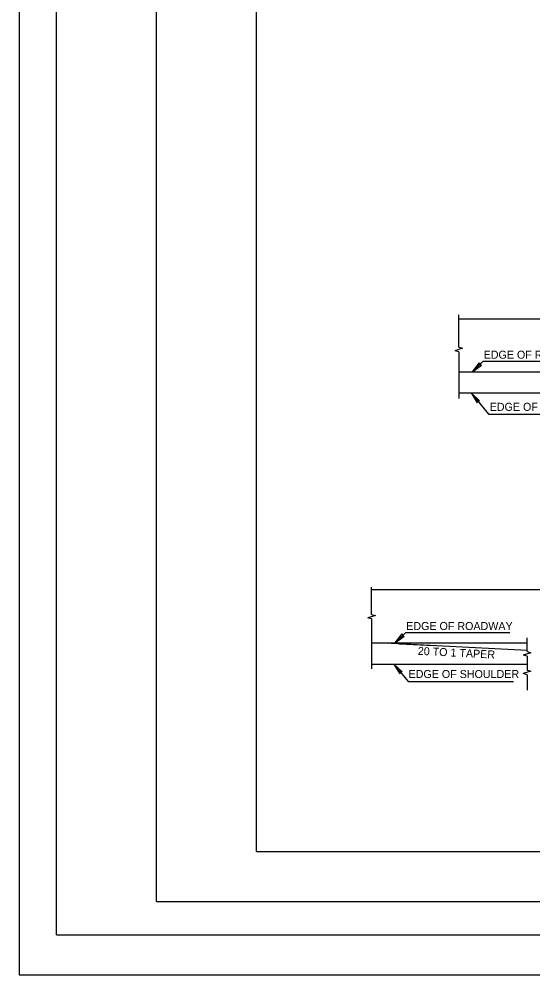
# Model space of a CAD drawing. Extents: x 476 to 850, y 297 to 585.
# Drawn here: x 476.2 to 553.3, y 296.8 to 440.1 of the extents above; entities that cross this region are included whole.
import ezdxf

# ---------------------------------------------------------------- set-up
doc = ezdxf.new("R2010")
doc.units = 0
doc.layers.add('Level 1', color=7, linetype='Continuous')
doc.layers.add('Level 10', color=7, linetype='Continuous')

msp = doc.modelspace()

# ---------------------------------------------------------------- linework, layer by layer
at = {"layer": 'Level 1'}
for p, q in [((481.87, 302.84), (481.87, 532.82)), ((496.87, 307.84), (496.87, 527.82)), ((511.87, 315.34), (511.87, 520.32)), ((542.19, 390.89), (542.19, 395.73)), ((542.22, 395.13), (657.64, 395.13)), ((548.33, 395.13), (549.33, 395.13)), ((549.82, 395.13), (555.76, 395.13)), ((542.77, 390.73), (541.59, 390.37)), ((542.19, 390.21), (541.59, 390.37)), ((542.19, 390.89), (542.77, 390.73)), ((542.19, 390.21), (542.19, 383.22)), ((544.25, 387.21), (545.29, 388.55)), ((544.25, 387.21), (545.61, 388.22)), ((542.22, 387.21), (657.64, 387.21)), ((542.19, 384.04), (559.88, 384.04)), ((543.37, 384.04), (544.37, 384.04)), ((544.07, 384.04), (545.32, 382.88)), ((544.07, 384.04), (544.96, 382.58)), ((529.13, 350.86), (529.13, 354.93)), ((529.13, 354.57), (666.03, 354.57)), ((539.37, 354.57), (545.31, 354.57)), ((545.8, 354.57), (546.8, 354.57)), ((547.29, 354.57), (553.23, 354.57)), ((529.71, 350.7), (528.54, 350.34)), ((529.13, 350.18), (528.54, 350.34)), ((529.13, 350.86), (529.71, 350.7)), ((529.13, 350.18), (529.13, 342.72)), ((532.65, 346.57), (533.69, 347.92)), ((532.65, 346.57), (534.02, 347.59)), ((552.45, 345.27), (552.45, 347.32)), ((529.13, 346.57), (552.45, 346.57)), ((531.1, 346.57), (552.45, 345.5)), ((531.1, 346.57), (531.73, 346.54)), ((533.3, 346.46), (538.45, 346.21)), ((552.45, 345.27), (553.03, 345.11)), ((553.03, 345.11), (551.85, 344.75)), ((552.45, 344.59), (551.85, 344.75)), ((552.45, 344.59), (552.45, 342.5)), ((529.13, 343.41), (552.45, 343.41)), ((532.48, 343.41), (533.72, 342.25)), ((532.48, 343.41), (533.36, 341.95)), ((553.03, 342.34), (551.85, 341.98)), ((552.45, 342.5), (553.03, 342.34)), ((552.45, 341.82), (551.85, 341.98)), ((552.45, 341.82), (552.45, 339.51)), ((511.87, 315.34), (836.85, 315.34)), ((496.87, 307.84), (841.85, 307.84)), ((481.87, 302.84), (841.85, 302.84))]:
    msp.add_line(p, q, dxfattribs=at)
for points in [[(544.25, 387.21), (545.86, 388.79), (561.55, 388.79)], [(545.29, 388.55), (545.36, 388.29), (545.61, 388.22)], [(544.07, 384.04), (546.66, 380.87), (562.89, 380.87)], [(545.32, 382.88), (545.05, 382.83), (544.96, 382.58)], [(532.65, 346.57), (534.27, 348.16), (549.88, 348.16)], [(533.69, 347.92), (533.76, 347.66), (534.02, 347.59)], [(532.48, 343.41), (534.59, 340.81)], [(533.72, 342.25), (533.46, 342.2), (533.36, 341.95)], [(534.59, 340.81), (550.42, 340.81)]]:
    msp.add_lwpolyline(points, dxfattribs=at)
at = {"layer": 'Level 10'}
msp.add_lwpolyline([(476.25, 296.83), (849.75, 296.83), (849.75, 573.09), (476.25, 573.09)], close=True, dxfattribs=at)

# ---------------------------------------------------------------- texts
at = {"layer": 'Level 1'}
for s, p in [('EDGE OF ROADWAY', (545.93, 389.17)), ('EDGE OF SHOULDER', (546.84, 381.36)), ('EDGE OF ROADWAY', (534.32, 348.51)), ('EDGE OF SHOULDER', (534.67, 341.32))]:
    msp.add_text(s, height=1.2, dxfattribs=at).set_placement(p)
msp.add_text('20 TO 1 TAPER', height=1.2, rotation=357.1608, dxfattribs=at).set_placement((536.03, 344.8))

doc.saveas('drawing.dxf')
